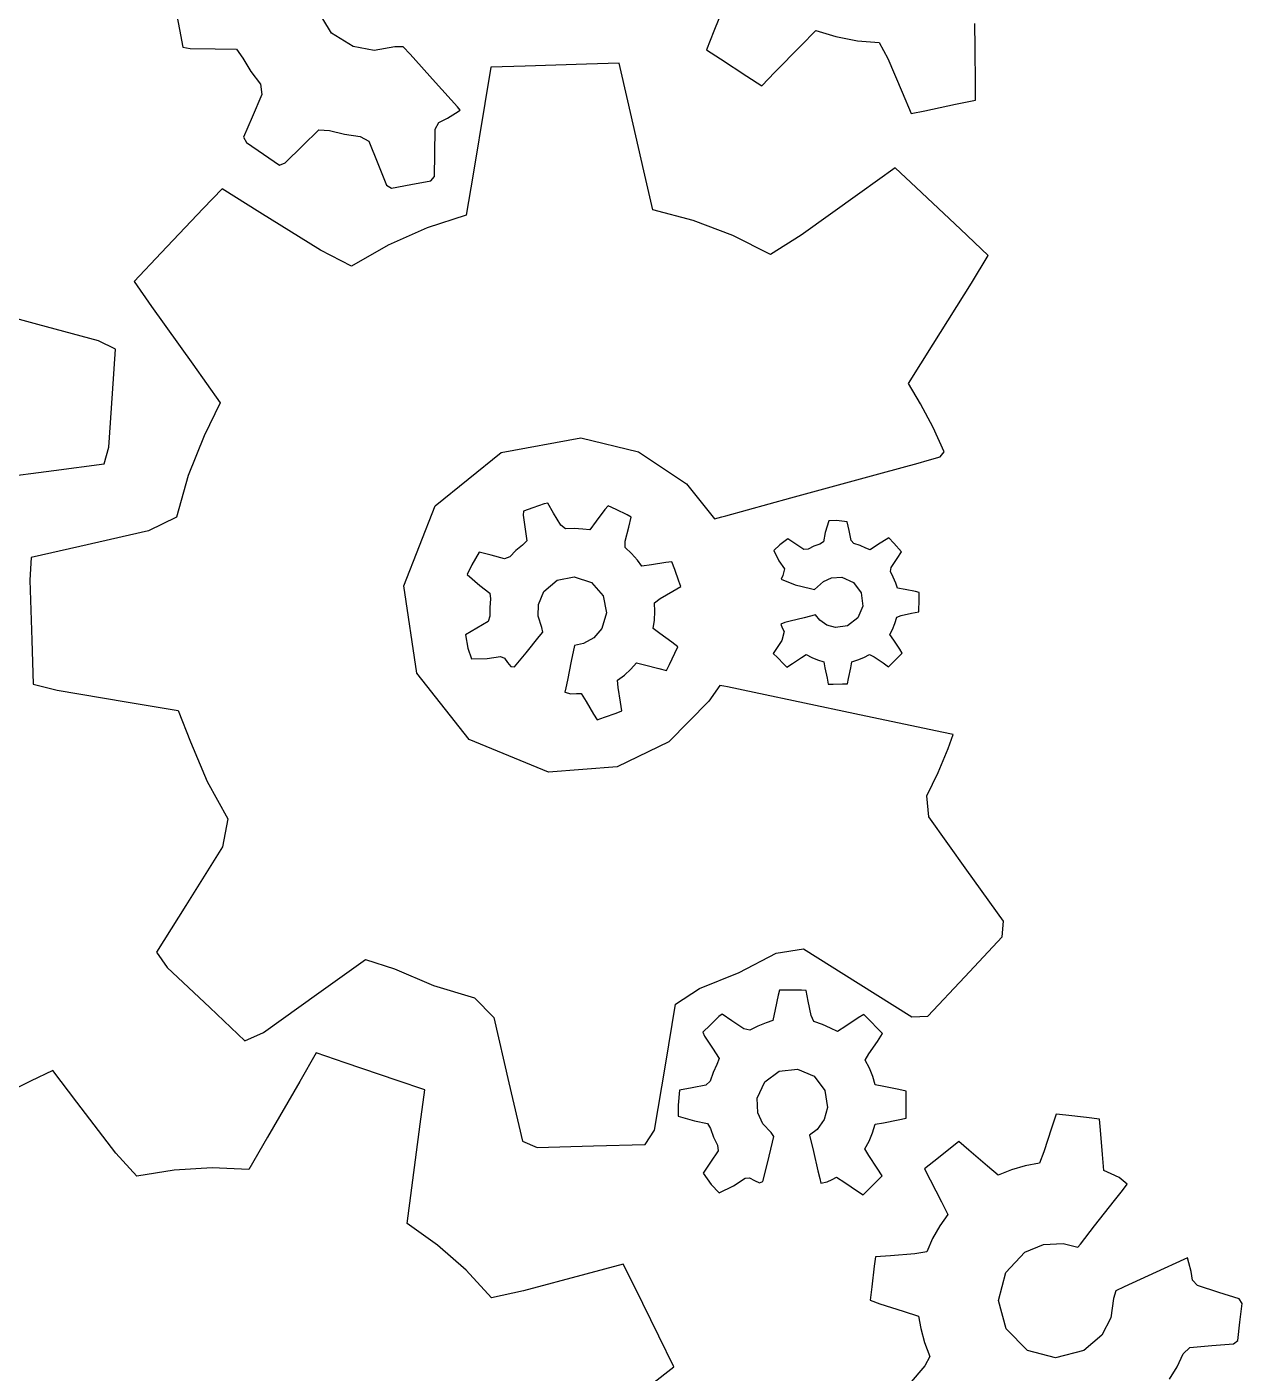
# Model space of a CAD drawing. Header units: metres. Extents: x 0 to 178, y 0 to 186.
# Drawn here: x 73.62 to 82.17, y 92.4 to 101.87 of the extents above; entities that cross this region are included whole.
import ezdxf

# ---------------------------------------------------------------- set-up
doc = ezdxf.new("R2010")
doc.units = ezdxf.units.M

msp = doc.modelspace()

# ---------------------------------------------------------------- linework, layer by layer
at = {"layer": 'COMPONENT0'}
for p, q in [((74.6684, 102.0043), (74.6962, 101.8549)), ((75.7665, 101.8296), (75.6502, 102.0192)), ((78.5537, 102.0845), (78.4565, 101.8426)), ((74.6962, 101.8549), (74.719, 101.7321)), ((75.918, 101.7353), (75.7665, 101.8296)), ((78.4565, 101.8426), (78.4045, 101.7132)), ((79.0686, 101.7411), (79.174, 101.8491)), ((79.174, 101.8491), (79.3163, 101.8062)), ((80.2959, 101.7266), (80.2938, 101.8983)), ((74.719, 101.7321), (74.7706, 101.7211)), ((74.7706, 101.7211), (74.9473, 101.7191)), ((74.9473, 101.7191), (75.0965, 101.7175)), ((75.0965, 101.7175), (75.1422, 101.6534)), ((76.0653, 101.7089), (75.918, 101.7353)), ((76.211, 101.7332), (76.0653, 101.7089)), ((76.2715, 101.734), (76.211, 101.7332)), ((76.3192, 101.6811), (76.2715, 101.734)), ((78.887, 101.555), (79.0686, 101.7411)), ((79.3163, 101.8062), (79.4682, 101.7767)), ((79.4682, 101.7767), (79.6212, 101.7635)), ((79.6212, 101.7635), (79.6803, 101.6516)), ((80.2991, 101.4696), (80.2959, 101.7266)), ((75.1422, 101.6534), (75.1989, 101.5591)), ((76.4972, 101.4832), (76.3192, 101.6811)), ((78.4045, 101.7132), (78.504, 101.6484)), ((78.504, 101.6484), (78.6901, 101.5272)), ((79.6803, 101.6516), (79.7818, 101.4137)), ((75.1989, 101.5591), (75.2659, 101.4705)), ((76.8883, 101.5911), (76.8455, 101.3358)), ((77.1286, 101.5983), (76.8883, 101.5911)), ((77.5596, 101.6113), (77.1286, 101.5983)), ((77.7902, 101.6183), (77.5596, 101.6113)), ((77.8508, 101.3543), (77.7902, 101.6183)), ((78.6901, 101.5272), (78.7939, 101.4597)), ((78.7939, 101.4597), (78.887, 101.555)), ((75.2659, 101.4705), (75.2765, 101.3993)), ((76.6517, 101.3115), (76.4972, 101.4832)), ((80.2982, 101.3592), (80.2991, 101.4696)), ((75.2765, 101.3993), (75.208, 101.2394)), ((77.9642, 100.8608), (77.8508, 101.3543)), ((79.7818, 101.4137), (79.8452, 101.2652)), ((80.1586, 101.3297), (80.2982, 101.3592)), ((76.5821, 101.232), (76.6398, 101.267)), ((76.6398, 101.267), (76.672, 101.2891)), ((76.672, 101.2891), (76.6517, 101.3115)), ((76.8455, 101.3358), (76.7623, 100.8376)), ((79.8452, 101.2652), (79.9427, 101.2841)), ((79.9427, 101.2841), (80.1586, 101.3297)), ((75.208, 101.2394), (75.1469, 101.097)), ((75.5628, 101.0372), (75.6774, 101.1494)), ((75.6774, 101.1494), (75.7519, 101.1456)), ((76.493, 100.9842), (76.4948, 101.154)), ((76.4948, 101.154), (76.5225, 101.201)), ((76.5225, 101.201), (76.5821, 101.232)), ((75.1469, 101.097), (75.1676, 101.0605)), ((75.1676, 101.0605), (75.2886, 100.9776)), ((75.7519, 101.1456), (75.8586, 101.118)), ((75.8586, 101.118), (75.9667, 101.102)), ((75.9667, 101.102), (76.0298, 101.0693)), ((76.0298, 101.0693), (76.0919, 100.9138)), ((75.2886, 100.9776), (75.3992, 100.9018)), ((75.4405, 100.9176), (75.5628, 101.0372)), ((76.4912, 100.8208), (76.493, 100.9842)), ((75.3992, 100.9018), (75.4405, 100.9176)), ((76.0919, 100.9138), (76.1532, 100.7603)), ((79.7318, 100.8811), (79.4832, 100.7037)), ((79.8801, 100.7441), (79.7318, 100.8811)), ((76.3253, 100.7639), (76.4647, 100.7898)), ((76.4647, 100.7898), (76.4912, 100.8208)), ((76.7623, 100.8376), (76.7141, 100.5486)), ((78.0273, 100.5856), (77.9642, 100.8608)), ((74.9965, 100.7354), (74.862, 100.5973)), ((75.2623, 100.5689), (74.9965, 100.7354)), ((76.1532, 100.7603), (76.1876, 100.7382)), ((76.1876, 100.7382), (76.3253, 100.7639)), ((79.4832, 100.7037), (79.0705, 100.4092)), ((80.193, 100.4496), (79.8801, 100.7441)), ((74.862, 100.5973), (74.5681, 100.2852)), ((78.3117, 100.5109), (78.0273, 100.5856)), ((75.6879, 100.3023), (75.2623, 100.5689)), ((76.7141, 100.5486), (76.4393, 100.4593)), ((78.5907, 100.4053), (78.3117, 100.5109)), ((76.4393, 100.4593), (76.1646, 100.3379)), ((78.8552, 100.272), (78.5907, 100.4053)), ((79.0705, 100.4092), (78.8552, 100.272)), ((80.3883, 100.2656), (80.193, 100.4496)), ((75.9062, 100.1894), (75.6879, 100.3023)), ((76.1646, 100.3379), (75.9062, 100.1894)), ((74.5681, 100.2852), (74.3782, 100.0835)), ((80.27, 100.0715), (80.3883, 100.2656)), ((74.3782, 100.0835), (74.4991, 99.9064)), ((80.0013, 99.6427), (80.27, 100.0715)), ((73.6998, 99.7802), (73.3389, 99.8766)), ((74.4991, 99.9064), (74.7891, 99.5002)), ((74.127, 99.6661), (73.6998, 99.7802)), ((74.2452, 99.6074), (74.127, 99.6661)), ((79.8277, 99.3655), (80.0013, 99.6427)), ((74.2247, 99.2955), (74.2452, 99.6074)), ((74.7891, 99.5002), (74.9829, 99.2287)), ((79.9108, 99.2218), (79.8277, 99.3655)), ((74.1999, 98.9162), (74.2247, 99.2955)), ((74.9829, 99.2287), (74.8702, 98.997)), ((79.9994, 99.0565), (79.9108, 99.2218)), ((74.8702, 98.997), (74.7584, 98.7177)), ((76.9594, 98.8797), (77.5217, 98.9832)), ((77.5217, 98.9832), (77.9268, 98.8846)), ((80.0772, 98.8847), (79.9994, 99.0565)), ((74.1659, 98.7998), (74.1999, 98.9162)), ((76.4967, 98.504), (76.9594, 98.8797)), ((77.9268, 98.8846), (78.2642, 98.6586)), ((80.0503, 98.8481), (80.0772, 98.8847)), ((73.8111, 98.7534), (74.1659, 98.7998)), ((79.6427, 98.7364), (79.8946, 98.8053)), ((79.8946, 98.8053), (79.9582, 98.8228)), ((79.9582, 98.8228), (80.0503, 98.8481)), ((73.3675, 98.6953), (73.8111, 98.7534)), ((74.7584, 98.7177), (74.6763, 98.4249)), ((78.9988, 98.56), (79.6427, 98.7364)), ((78.2642, 98.6586), (78.4623, 98.413)), ((76.2747, 97.9424), (76.4967, 98.504)), ((77.2615, 98.5186), (77.1821, 98.4903)), ((77.2882, 98.5219), (77.2615, 98.5186)), ((77.3289, 98.4538), (77.2882, 98.5219)), ((77.7124, 98.5047), (77.6888, 98.4777)), ((77.7697, 98.4775), (77.7124, 98.5047)), ((78.5405, 98.4345), (78.9988, 98.56)), ((74.6763, 98.4249), (74.4778, 98.3295)), ((77.1168, 98.4671), (77.1152, 98.4379)), ((77.1152, 98.4379), (77.1295, 98.3408)), ((77.1821, 98.4903), (77.1168, 98.4671)), ((77.3797, 98.3686), (77.3289, 98.4538)), ((77.6888, 98.4777), (77.629, 98.397)), ((77.8478, 98.4404), (77.7697, 98.4775)), ((77.876, 98.4241), (77.8478, 98.4404)), ((77.8584, 98.3542), (77.876, 98.4241)), ((78.4623, 98.413), (78.5126, 98.4269)), ((78.5126, 98.4269), (78.5405, 98.4345)), ((74.4778, 98.3295), (73.9955, 98.2188)), ((77.1295, 98.3408), (77.1415, 98.2588)), ((77.4124, 98.3434), (77.3797, 98.3686)), ((77.4735, 98.3453), (77.4124, 98.3434)), ((77.5351, 98.3406), (77.4735, 98.3453)), ((77.5837, 98.336), (77.5351, 98.3406)), ((77.629, 98.397), (77.5837, 98.336)), ((77.8336, 98.2561), (77.8584, 98.3542)), ((79.2413, 98.3162), (79.2287, 98.2517)), ((79.265, 98.3999), (79.2413, 98.3162)), ((79.3199, 98.4), (79.265, 98.3999)), ((79.3954, 98.3927), (79.3199, 98.4)), ((79.408, 98.3306), (79.3954, 98.3927)), ((79.4221, 98.2608), (79.408, 98.3306)), ((73.9955, 98.2188), (73.6521, 98.14)), ((77.1104, 98.2282), (77.0637, 98.189)), ((77.1415, 98.2588), (77.1104, 98.2282)), ((77.8325, 98.211), (77.8336, 98.2561)), ((78.9206, 98.2309), (78.8796, 98.1897)), ((78.9778, 98.2721), (78.9206, 98.2309)), ((79.0342, 98.2346), (78.9778, 98.2721)), ((79.0912, 98.1967), (79.0342, 98.2346)), ((79.1603, 98.2201), (79.1201, 98.2003)), ((79.2027, 98.2356), (79.1603, 98.2201)), ((79.2287, 98.2517), (79.2027, 98.2356)), ((79.4423, 98.2392), (79.4221, 98.2608)), ((79.4854, 98.2249), (79.4423, 98.2392)), ((79.5264, 98.2062), (79.4854, 98.2249)), ((79.6074, 98.2294), (79.5566, 98.1953)), ((79.6874, 98.2781), (79.6074, 98.2294)), ((79.7236, 98.242), (79.6874, 98.2781)), ((79.7784, 98.1814), (79.7236, 98.242)), ((73.6521, 98.14), (73.6439, 97.9811)), ((76.8058, 98.1773), (76.7528, 98.0892)), ((76.8892, 98.1562), (76.8058, 98.1773)), ((76.9829, 98.1325), (76.8892, 98.1562)), ((77.021, 98.1446), (76.9829, 98.1325)), ((77.0637, 98.189), (77.021, 98.1446)), ((77.8781, 98.1687), (77.8325, 98.211)), ((77.9185, 98.1223), (77.8781, 98.1687)), ((77.9502, 98.08), (77.9185, 98.1223)), ((78.8796, 98.1897), (78.9153, 98.1177)), ((78.9153, 98.1177), (78.9542, 98.0601)), ((79.1201, 98.2003), (79.0912, 98.1967)), ((79.5566, 98.1953), (79.5264, 98.2062)), ((79.7055, 98.0716), (79.746, 98.1326)), ((79.746, 98.1326), (79.7784, 98.1814)), ((76.7528, 98.0892), (76.721, 98.0219)), ((78.0177, 98.09), (77.9502, 98.08)), ((78.1187, 98.1049), (78.0177, 98.09)), ((78.1622, 98.1105), (78.1187, 98.1049)), ((78.1813, 98.057), (78.1622, 98.1105)), ((78.2107, 97.9744), (78.1813, 98.057)), ((78.9542, 98.0601), (78.943, 98.0134)), ((79.6992, 98.0418), (79.7055, 98.0716)), ((79.7199, 98.0018), (79.6992, 98.0418)), ((73.6439, 97.9811), (73.6566, 97.5589)), ((76.366, 97.3276), (76.2747, 97.9424)), ((76.721, 98.0219), (76.8095, 97.9441)), ((76.8095, 97.9441), (76.8809, 97.891)), ((77.2614, 97.9016), (77.3553, 97.9818)), ((77.3553, 97.9818), (77.4749, 98.0055)), ((77.4749, 98.0055), (77.5954, 97.9648)), ((77.5954, 97.9648), (77.677, 97.8719)), ((78.1682, 97.9042), (78.2233, 97.937)), ((78.2233, 97.937), (78.2107, 97.9744)), ((78.943, 98.0134), (78.9316, 97.9882)), ((78.9316, 97.9882), (79.03, 97.9485)), ((79.03, 97.9485), (79.1361, 97.9232)), ((79.1645, 97.9164), (79.2281, 97.9728)), ((79.2281, 97.9728), (79.2839, 97.9982)), ((79.2839, 97.9982), (79.3569, 98.0016)), ((79.3569, 98.0016), (79.4402, 97.9648)), ((79.4402, 97.9648), (79.4941, 97.8927)), ((79.7364, 97.9593), (79.7199, 98.0018)), ((79.7488, 97.9256), (79.7364, 97.9593)), ((76.8853, 97.8498), (76.8795, 97.7889)), ((76.8809, 97.891), (76.8853, 97.8498)), ((77.223, 97.8103), (77.2614, 97.9016)), ((77.677, 97.8719), (77.7022, 97.7526)), ((78.0391, 97.8224), (78.08, 97.8516)), ((78.08, 97.8516), (78.1682, 97.9042)), ((79.1361, 97.9232), (79.1645, 97.9164)), ((79.4941, 97.8927), (79.5054, 97.7995)), ((79.8038, 97.9148), (79.7488, 97.9256)), ((79.8765, 97.9006), (79.8038, 97.9148)), ((79.9021, 97.8935), (79.8765, 97.9006)), ((79.9004, 97.7589), (79.9022, 97.8467)), ((79.9022, 97.8467), (79.9021, 97.8935)), ((76.8795, 97.7889), (76.8801, 97.7282)), ((77.2214, 97.7272), (77.223, 97.8103)), ((77.7022, 97.7526), (77.6687, 97.6406)), ((78.0385, 97.7), (78.0421, 97.7615)), ((78.0421, 97.7615), (78.0391, 97.8224)), ((79.5054, 97.7995), (79.4696, 97.7155)), ((79.7751, 97.7338), (79.8483, 97.7484)), ((79.8483, 97.7484), (79.9004, 97.7589)), ((76.7879, 97.6432), (76.7092, 97.5963)), ((76.8676, 97.6907), (76.7879, 97.6432)), ((76.8801, 97.7282), (76.8676, 97.6907)), ((77.2474, 97.6494), (77.2214, 97.7272)), ((77.2531, 97.6163), (77.2474, 97.6494)), ((78.0291, 97.6417), (78.0385, 97.7)), ((78.9554, 97.6841), (78.9275, 97.6727)), ((78.9275, 97.6727), (78.9385, 97.6465)), ((78.9385, 97.6465), (78.9512, 97.6212)), ((78.9937, 97.6934), (78.9554, 97.6841)), ((79.0916, 97.7174), (78.9937, 97.6934)), ((79.1733, 97.7373), (79.0916, 97.7174)), ((79.2021, 97.6995), (79.1733, 97.7373)), ((79.2521, 97.664), (79.2021, 97.6995)), ((79.3129, 97.6475), (79.2521, 97.664)), ((79.3982, 97.6607), (79.3129, 97.6475)), ((79.4696, 97.7155), (79.3982, 97.6607)), ((79.7131, 97.6345), (79.7311, 97.6763)), ((79.7311, 97.6763), (79.7447, 97.7202)), ((79.7447, 97.7202), (79.7751, 97.7338)), ((73.6566, 97.5589), (73.666, 97.2491)), ((76.7092, 97.5963), (76.7261, 97.5023)), ((77.1354, 97.4708), (77.2282, 97.5856)), ((77.2282, 97.5856), (77.2531, 97.6163)), ((77.6129, 97.576), (77.5402, 97.5355)), ((77.6687, 97.6406), (77.6129, 97.576)), ((78.0773, 97.6059), (78.0291, 97.6417)), ((78.1604, 97.5442), (78.0773, 97.6059)), ((78.9358, 97.558), (78.8935, 97.4944)), ((78.9512, 97.6212), (78.9358, 97.558)), ((79.6951, 97.6), (79.7131, 97.6345)), ((79.7233, 97.5582), (79.6951, 97.6)), ((79.7654, 97.4957), (79.7233, 97.5582)), ((76.7261, 97.5023), (76.7524, 97.4281)), ((77.0548, 97.3713), (77.1354, 97.4708)), ((77.477, 97.5224), (77.4538, 97.4109)), ((77.5402, 97.5355), (77.477, 97.5224)), ((78.1439, 97.3885), (78.1818, 97.4681)), ((78.2029, 97.5125), (78.1604, 97.5442)), ((78.1818, 97.4681), (78.2029, 97.5125)), ((78.8935, 97.4944), (78.8749, 97.4656)), ((78.8749, 97.4656), (78.9036, 97.437)), ((79.0732, 97.4384), (79.1062, 97.4582)), ((79.1062, 97.4582), (79.1457, 97.4371)), ((79.5122, 97.4374), (79.5517, 97.4588)), ((79.5517, 97.4588), (79.5843, 97.4409)), ((79.7534, 97.4388), (79.7829, 97.4685)), ((79.7829, 97.4685), (79.7654, 97.4957)), ((76.7524, 97.4281), (76.8614, 97.4296)), ((76.8614, 97.4296), (76.9547, 97.4433)), ((76.9547, 97.4433), (76.9829, 97.4322)), ((76.9829, 97.4322), (77.0051, 97.4023)), ((77.0051, 97.4023), (77.0292, 97.3737)), ((77.0292, 97.3737), (77.0548, 97.3713)), ((77.4538, 97.4109), (77.4259, 97.2772)), ((77.8733, 97.3541), (77.9134, 97.399)), ((77.9134, 97.399), (77.9694, 97.3849)), ((77.9694, 97.3849), (78.0699, 97.3594)), ((78.0699, 97.3594), (78.1237, 97.3458)), ((78.1237, 97.3458), (78.1439, 97.3885)), ((78.9036, 97.437), (78.9496, 97.3912)), ((78.9496, 97.3912), (78.9714, 97.3699)), ((78.9714, 97.3699), (79.0097, 97.3957)), ((79.0097, 97.3957), (79.0732, 97.4384)), ((79.1457, 97.4371), (79.1873, 97.42)), ((79.1873, 97.42), (79.2299, 97.4075)), ((79.2299, 97.4075), (79.2384, 97.3657)), ((79.2384, 97.3657), (79.2535, 97.2908)), ((79.4053, 97.2895), (79.4199, 97.3644)), ((79.4199, 97.3644), (79.4283, 97.4079)), ((79.4283, 97.4079), (79.4702, 97.4202)), ((79.4702, 97.4202), (79.5122, 97.4374)), ((79.5843, 97.4409), (79.6475, 97.3989)), ((79.6475, 97.3989), (79.687, 97.3726)), ((79.687, 97.3726), (79.7078, 97.3929)), ((79.7078, 97.3929), (79.7534, 97.4388)), ((76.7358, 96.86), (76.366, 97.3276)), ((77.4259, 97.2772), (77.415, 97.2249)), ((77.7791, 97.2775), (77.828, 97.3132)), ((77.784, 97.2255), (77.7791, 97.2775)), ((77.828, 97.3132), (77.8733, 97.3541)), ((79.2535, 97.2908), (79.2616, 97.2507)), ((79.3978, 97.2511), (79.4053, 97.2895)), ((73.666, 97.2491), (73.8362, 97.2066)), ((73.8362, 97.2066), (74.3202, 97.1258)), ((77.415, 97.2249), (77.4082, 97.1924)), ((77.4082, 97.1924), (77.451, 97.1824)), ((77.451, 97.1824), (77.4894, 97.1831)), ((77.4894, 97.1831), (77.5232, 97.1849)), ((77.5232, 97.1849), (77.5575, 97.1274)), ((77.7991, 97.1228), (77.784, 97.2255)), ((78.498, 97.2413), (78.4212, 97.1312)), ((78.5275, 97.2351), (78.498, 97.2413)), ((78.5524, 97.2299), (78.5275, 97.2351)), ((78.7415, 97.1901), (78.5524, 97.2299)), ((79.4481, 97.0415), (78.7415, 97.1901)), ((79.2616, 97.2507), (79.2964, 97.2508)), ((79.2964, 97.2508), (79.3615, 97.251)), ((79.3615, 97.251), (79.3978, 97.2511)), ((74.3202, 97.1258), (74.6859, 97.0648)), ((77.5575, 97.1274), (77.6106, 97.0384)), ((77.8082, 97.061), (77.7991, 97.1228)), ((78.4212, 97.1312), (78.1411, 96.8448)), ((74.6859, 97.0648), (74.7744, 96.843)), ((77.6106, 97.0384), (77.6349, 96.9988)), ((77.6349, 96.9988), (77.6866, 97.0172)), ((77.6866, 97.0172), (77.7694, 97.0467)), ((77.7694, 97.0467), (77.8082, 97.061)), ((80.061, 96.9126), (79.4481, 97.0415)), ((80.1415, 96.8958), (80.061, 96.9126)), ((80.1063, 96.7963), (80.1415, 96.8958)), ((74.7744, 96.843), (74.8912, 96.5648)), ((77.2937, 96.6308), (76.7358, 96.86)), ((78.1411, 96.8448), (77.7763, 96.6669)), ((80.0358, 96.6274), (80.1063, 96.7963)), ((77.7763, 96.6669), (77.2937, 96.6308)), ((79.955, 96.4641), (80.0358, 96.6274)), ((74.8912, 96.5648), (75.0356, 96.3027)), ((79.9694, 96.3169), (79.955, 96.4641)), ((75.0356, 96.3027), (74.9989, 96.1044)), ((80.2371, 95.9422), (79.9694, 96.3169)), ((74.9989, 96.1044), (74.7414, 95.6936)), ((80.4947, 95.5816), (80.2371, 95.9422)), ((74.7414, 95.6936), (74.5355, 95.3651)), ((80.4863, 95.4716), (80.4947, 95.5816)), ((80.2225, 95.1914), (80.4863, 95.4716)), ((78.8963, 95.3578), (79.087, 95.3871)), ((79.087, 95.3871), (79.4715, 95.1461)), ((74.5355, 95.3651), (74.6094, 95.2564)), ((75.6767, 95.0783), (76.0061, 95.3135)), ((76.0061, 95.3135), (76.2086, 95.2462)), ((78.634, 95.22), (78.8963, 95.3578)), ((74.6094, 95.2564), (74.9094, 94.9737)), ((76.2086, 95.2462), (76.4836, 95.1304)), ((78.3563, 95.1097), (78.634, 95.22)), ((79.962, 94.9148), (80.2225, 95.1914)), ((76.4836, 95.1304), (76.7721, 95.0435)), ((78.1871, 94.9987), (78.3563, 95.1097)), ((78.9185, 95.0969), (78.9083, 95.0613)), ((78.984, 95.0966), (78.9185, 95.0969)), ((79.0731, 95.0963), (78.984, 95.0966)), ((79.1066, 95.0934), (79.0731, 95.0963)), ((79.1207, 95.0205), (79.1066, 95.0934)), ((79.4715, 95.1461), (79.8511, 94.9081)), ((75.2866, 94.7997), (75.6767, 95.0783)), ((76.7721, 95.0435), (76.9095, 94.9046)), ((78.1154, 94.5697), (78.1871, 94.9987)), ((78.9083, 95.0613), (78.8878, 94.9597)), ((79.1406, 94.9179), (79.1207, 95.0205)), ((74.9094, 94.9737), (75.156, 94.7414)), ((76.9095, 94.9046), (77.0151, 94.4448)), ((78.4915, 94.9121), (78.4298, 94.8509)), ((78.515, 94.9269), (78.4915, 94.9121)), ((78.5827, 94.8811), (78.515, 94.9269)), ((78.8878, 94.9597), (78.8723, 94.883)), ((79.1593, 94.8754), (79.1406, 94.9179)), ((79.4731, 94.9023), (79.3853, 94.844)), ((79.5114, 94.9265), (79.4731, 94.9023)), ((79.5526, 94.885), (79.5114, 94.9265)), ((79.8511, 94.9081), (79.962, 94.9148)), ((78.4298, 94.8509), (78.379, 94.8006)), ((78.6675, 94.8239), (78.5827, 94.8811)), ((78.7091, 94.8148), (78.6675, 94.8239)), ((78.7654, 94.8434), (78.7091, 94.8148)), ((78.8249, 94.866), (78.7654, 94.8434)), ((78.8723, 94.883), (78.8249, 94.866)), ((79.2205, 94.856), (79.1593, 94.8754)), ((79.2786, 94.8305), (79.2205, 94.856)), ((79.3267, 94.8051), (79.2786, 94.8305)), ((79.3853, 94.844), (79.3267, 94.8051)), ((79.6163, 94.8208), (79.5526, 94.885)), ((79.6445, 94.7914), (79.6163, 94.8208)), ((75.156, 94.7414), (75.2866, 94.7997)), ((78.379, 94.8006), (78.3904, 94.7726)), ((78.3904, 94.7726), (78.4463, 94.6883)), ((79.5481, 94.6486), (79.6074, 94.7365)), ((79.6074, 94.7365), (79.6445, 94.7914)), ((75.658, 94.6548), (75.5421, 94.4542)), ((75.8617, 94.5856), (75.658, 94.6548)), ((78.4463, 94.6883), (78.4936, 94.6171)), ((78.4936, 94.6171), (78.4779, 94.5749)), ((79.5228, 94.6033), (79.5481, 94.6486)), ((73.8042, 94.5305), (73.6481, 94.4569)), ((73.9748, 94.3077), (73.8042, 94.5305)), ((76.2271, 94.4614), (75.8617, 94.5856)), ((78.039, 94.1123), (78.1154, 94.5697)), ((78.4779, 94.5749), (78.4515, 94.5177)), ((78.8145, 94.4521), (78.9158, 94.5267)), ((78.9158, 94.5267), (79.0461, 94.5416)), ((79.0461, 94.5416), (79.163, 94.4908)), ((79.5523, 94.5478), (79.5228, 94.6033)), ((79.5759, 94.489), (79.5523, 94.5478)), ((73.6481, 94.4569), (73.304, 94.2874)), ((75.5421, 94.4542), (75.3163, 94.0627)), ((76.4225, 94.3949), (76.2271, 94.4614)), ((77.0151, 94.4448), (77.1091, 94.0354)), ((78.4009, 94.4295), (78.3031, 94.4105)), ((78.4312, 94.4575), (78.4009, 94.4295)), ((78.4515, 94.5177), (78.4312, 94.4575)), ((78.7623, 94.336), (78.8145, 94.4521)), ((79.163, 94.4908), (79.239, 94.3906)), ((79.5929, 94.4304), (79.5759, 94.489)), ((79.6535, 94.4182), (79.5929, 94.4304)), ((76.3906, 94.1547), (76.4225, 94.3949)), ((78.216, 94.3935), (78.2051, 94.288)), ((78.3031, 94.4105), (78.216, 94.3935)), ((78.7664, 94.234), (78.7623, 94.336)), ((79.239, 94.3906), (79.2569, 94.2712)), ((79.7579, 94.3971), (79.6535, 94.4182)), ((79.8114, 94.3863), (79.7579, 94.3971)), ((79.8109, 94.2445), (79.8113, 94.3355)), ((79.8113, 94.3355), (79.8114, 94.3863)), ((74.248, 93.9508), (73.9748, 94.3077)), ((78.2051, 94.288), (78.2049, 94.2112)), ((78.8013, 94.1557), (78.7664, 94.234)), ((79.2569, 94.2712), (79.2332, 94.1864)), ((79.8108, 94.1958), (79.8109, 94.2445)), ((76.3309, 93.7057), (76.3906, 94.1547)), ((78.2049, 94.2112), (78.3216, 94.1774)), ((78.3216, 94.1774), (78.4116, 94.1592)), ((78.4116, 94.1592), (78.4338, 94.1227)), ((78.8597, 94.0946), (78.8013, 94.1557)), ((79.2332, 94.1864), (79.1831, 94.1169)), ((79.5734, 94.0937), (79.5912, 94.1531)), ((79.5912, 94.1531), (79.6497, 94.1645)), ((79.6497, 94.1645), (79.7546, 94.1849)), ((79.7546, 94.1849), (79.8108, 94.1958)), ((80.8653, 94.2248), (80.833, 94.1254)), ((80.9339, 94.2174), (80.8653, 94.2248)), ((81.0798, 94.2001), (80.9339, 94.2174)), ((81.1709, 94.1894), (81.0798, 94.2001)), ((81.178, 94.112), (81.1709, 94.1894)), ((75.3163, 94.0627), (75.1852, 93.8356)), ((77.974, 94.0116), (78.039, 94.1123)), ((78.4338, 94.1227), (78.4552, 94.0634)), ((78.4552, 94.0634), (78.4823, 94.0071)), ((78.8795, 94.0663), (78.8597, 94.0946)), ((78.8698, 94.0267), (78.8795, 94.0663)), ((79.1831, 94.1169), (79.1299, 94.0769)), ((79.1299, 94.0769), (79.157, 93.9627)), ((79.5492, 94.0355), (79.5734, 94.0937)), ((80.833, 94.1254), (80.7796, 93.9605)), ((81.1916, 93.9395), (81.178, 94.112)), ((74.3956, 93.7878), (74.248, 93.9508)), ((77.1091, 94.0354), (77.2128, 93.9888)), ((77.2128, 93.9888), (77.6105, 94.0007)), ((77.6105, 94.0007), (77.974, 94.0116)), ((78.4871, 93.9666), (78.4335, 93.8873)), ((78.4823, 94.0071), (78.4871, 93.9666)), ((78.8335, 93.8787), (78.8698, 94.0267)), ((79.157, 93.9627), (79.1897, 93.8256)), ((79.5192, 93.9807), (79.5492, 94.0355)), ((79.5466, 93.9343), (79.5192, 93.9807)), ((80.1197, 93.9831), (80.0039, 93.8916)), ((80.1816, 94.032), (80.1197, 93.9831)), ((80.252, 93.9718), (80.1816, 94.032)), ((80.3836, 93.8592), (80.252, 93.9718)), ((80.7796, 93.9605), (80.7483, 93.879)), ((78.4335, 93.8873), (78.3806, 93.8089)), ((78.802, 93.7503), (78.8335, 93.8787)), ((79.6057, 93.8451), (79.5466, 93.9343)), ((80.0039, 93.8916), (79.9393, 93.8407)), ((80.457, 93.7964), (80.3836, 93.8592)), ((80.6485, 93.8616), (80.5504, 93.8338)), ((80.7483, 93.879), (80.6485, 93.8616)), ((81.2004, 93.828), (81.1916, 93.9395)), ((74.6587, 93.8312), (74.3956, 93.7878)), ((74.927, 93.8468), (74.6587, 93.8312)), ((75.1852, 93.8356), (74.927, 93.8468)), ((78.3806, 93.8089), (78.4377, 93.7285)), ((78.5961, 93.72), (78.677, 93.7738)), ((78.677, 93.7738), (78.7081, 93.7758)), ((78.7081, 93.7758), (78.742, 93.7576)), ((79.1897, 93.8256), (79.2024, 93.772)), ((79.2024, 93.772), (79.2104, 93.7389)), ((79.2547, 93.7481), (79.2902, 93.7656)), ((79.2902, 93.7656), (79.3211, 93.7821)), ((79.3211, 93.7821), (79.3783, 93.7435)), ((79.5471, 93.6973), (79.6114, 93.7611)), ((79.6414, 93.7913), (79.6057, 93.8451)), ((79.6114, 93.7611), (79.6414, 93.7913)), ((79.9393, 93.8407), (79.9795, 93.7618)), ((79.9795, 93.7618), (80.0582, 93.608)), ((80.5504, 93.8338), (80.457, 93.7964)), ((81.2524, 93.8054), (81.2004, 93.828)), ((81.3103, 93.778), (81.2524, 93.8054)), ((81.3666, 93.7311), (81.3103, 93.778)), ((76.2976, 93.4553), (76.3309, 93.7057)), ((78.4377, 93.7285), (78.495, 93.6709)), ((78.495, 93.6709), (78.5961, 93.72)), ((78.742, 93.7576), (78.7771, 93.7416)), ((78.7771, 93.7416), (78.802, 93.7503)), ((79.2104, 93.7389), (79.2547, 93.7481)), ((79.3783, 93.7435), (79.4669, 93.6838)), ((79.4669, 93.6838), (79.507, 93.6574)), ((79.507, 93.6574), (79.5471, 93.6973)), ((81.2775, 93.6174), (81.3327, 93.6877)), ((81.3327, 93.6877), (81.3666, 93.7311)), ((80.0582, 93.608), (80.1038, 93.5188)), ((81.1365, 93.4379), (81.2775, 93.6174)), ((80.1038, 93.5188), (80.0465, 93.4382)), ((76.5125, 93.3034), (76.2976, 93.4553)), ((80.0465, 93.4382), (79.9957, 93.3489)), ((81.0361, 93.31), (81.1365, 93.4379)), ((76.7133, 93.1275), (76.5125, 93.3034)), ((79.9957, 93.3489), (79.955, 93.2554)), ((80.6445, 93.2532), (80.7759, 93.3085)), ((80.7759, 93.3085), (80.9147, 93.3152)), ((80.9147, 93.3152), (81.0192, 93.2881)), ((81.0192, 93.2881), (81.0361, 93.31)), ((79.5938, 93.2202), (79.585, 93.1549)), ((79.7008, 93.2286), (79.5938, 93.2202)), ((79.872, 93.242), (79.7008, 93.2286)), ((79.955, 93.2554), (79.872, 93.242)), ((80.5112, 93.1102), (80.6445, 93.2532)), ((81.764, 93.2015), (81.5693, 93.1121)), ((81.7895, 93.2135), (81.764, 93.2015)), ((81.8001, 93.1789), (81.7895, 93.2135)), ((76.8931, 92.933), (76.7133, 93.1275)), ((77.5548, 93.098), (77.1165, 92.9805)), ((77.8189, 93.1687), (77.5548, 93.098)), ((77.9002, 93.0074), (77.8189, 93.1687)), ((79.585, 93.1549), (79.5678, 93.0092)), ((80.4606, 92.9127), (80.5112, 93.1102)), ((81.5693, 93.1121), (81.3449, 93.009)), ((81.8151, 93.118), (81.8001, 93.1789)), ((81.8262, 93.0567), (81.8151, 93.118)), ((78.0702, 92.6625), (77.9002, 93.0074)), ((79.5678, 93.0092), (79.5567, 92.9151)), ((81.3449, 93.009), (81.2848, 92.9814)), ((81.8602, 93.0192), (81.8262, 93.0567)), ((82.01, 92.9708), (81.8602, 93.0192)), ((77.1165, 92.9805), (76.8931, 92.933)), ((79.5567, 92.9151), (79.626, 92.8911)), ((80.5139, 92.7131), (80.4606, 92.9127)), ((81.2688, 92.9275), (81.2502, 92.7918)), ((81.2848, 92.9814), (81.2688, 92.9275)), ((82.1542, 92.9242), (82.01, 92.9708)), ((82.1743, 92.8923), (82.1542, 92.9242)), ((79.626, 92.8911), (79.7885, 92.8385)), ((79.7885, 92.8385), (79.897, 92.8034)), ((82.1589, 92.7615), (82.1743, 92.8923)), ((79.897, 92.8034), (79.9132, 92.7168)), ((81.2502, 92.7918), (81.1863, 92.6686)), ((82.1437, 92.6324), (82.1589, 92.7615)), ((78.1763, 92.4472), (78.0702, 92.6625)), ((79.9132, 92.7168), (79.9394, 92.6173)), ((80.6642, 92.5628), (80.5139, 92.7131)), ((81.1863, 92.6686), (81.061, 92.5606)), ((82.1145, 92.608), (82.1437, 92.6324)), ((79.9394, 92.6173), (79.9764, 92.5201)), ((80.861, 92.5098), (80.6642, 92.5628)), ((81.061, 92.5606), (80.861, 92.5098)), ((81.7167, 92.4459), (81.7606, 92.5372)), ((81.7606, 92.5372), (81.8069, 92.584)), ((81.8069, 92.584), (81.9617, 92.5961)), ((81.9617, 92.5961), (82.1145, 92.608)), ((78.0163, 92.3215), (78.1763, 92.4472)), ((79.9413, 92.4535), (79.8313, 92.3248)), ((79.9764, 92.5201), (79.9413, 92.4535)), ((81.6629, 92.359), (81.7167, 92.4459))]:
    msp.add_line(p, q, dxfattribs=at)

doc.saveas('drawing.dxf')
